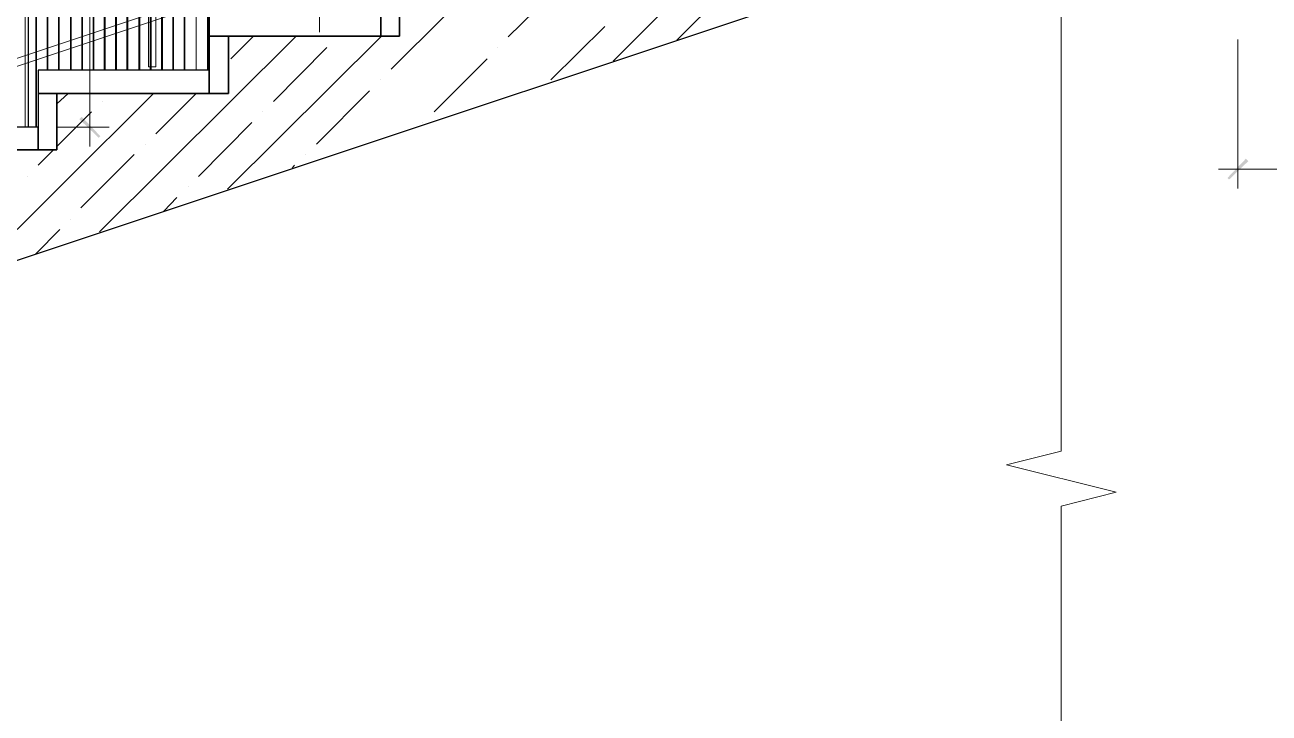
# Model space of a CAD drawing. Header units: millimetres. Extents: x -356862 to 418287, y 0 to 839748.
# Drawn here: x 384577 to 387918, y 769213 to 771062 of the extents above; entities that cross this region are included whole.
import ezdxf

# ---------------------------------------------------------------- set-up
doc = ezdxf.new("R2010")
doc.units = ezdxf.units.MM
doc.layers.add('PDF _Геометрия', color=7, linetype='Continuous', true_color=0xbababa)
doc.layers.add('PDF _Сплошная заливка', color=7, linetype='Continuous', true_color=0xf50000)

msp = doc.modelspace()

# ---------------------------------------------------------------- linework, layer by layer
at = {"layer": 'PDF _Геометрия', "color": 150, "lineweight": 30, "true_color": 0x0080ff}
msp.add_lwpolyline([(387834.3484, 771861.012), (387373.2144, 771861.012), (387373.2144, 771707.3006), (386914.2453, 771707.3006), (386914.2453, 771553.5893), (386453.1113, 771553.5893), (386453.1113, 771399.8779), (385991.9773, 771399.8779), (385991.9773, 771246.1666), (385533.0082, 771246.1666), (385533.0082, 771094.6202), (385071.8742, 771094.6202), (385071.8742, 770940.9089), (384612.9051, 770940.9089), (384612.9051, 770787.1975), (384151.7711, 770787.1975), (384151.7711, 770633.4862), (383690.6371, 770633.4862), (383690.6371, 770479.7748), (383231.668, 770479.7748), (383231.668, 770326.0635), (382924.2453, 770326.0635), (382924.2453, 773701.2181), (387834.3484, 773701.2181)], close=True, dxfattribs=at)
at = {"layer": 'PDF _Геометрия', "lineweight": 5}
msp.add_lwpolyline([(391302.5959, 773198.9501), (378434.1422, 768912.3522), (378434.1422, 768934.0017), (391302.5959, 773220.5996)], close=True, dxfattribs=at)
at = {"layer": 'PDF _Геометрия', "color": 7, "lineweight": 18}
for points in [[(384751.4618, 770735.2388), (384751.4618, 773140.4965)], [(385368.4721, 773140.4965), (385368.4721, 771042.6614)], [(387834.3484, 771023.1769), (387834.3484, 770622.6614)], [(384662.6989, 770787.1975), (384803.4206, 770787.1975)], [(387782.3897, 770674.6202), (388397.235, 770674.6202)]]:
    msp.add_lwpolyline(points, dxfattribs=at)
at = {"layer": 'PDF _Геометрия', "color": 171, "lineweight": 20, "true_color": 0x7f7fff}
msp.add_lwpolyline([(387834.3484, 773088.5377), (387834.3484, 771861.012), (387373.2144, 771861.012), (387373.2144, 771707.3006), (386914.2453, 771707.3006), (386914.2453, 771553.5893), (386453.1113, 771553.5893), (386453.1113, 771399.8779), (385991.9773, 771399.8779), (385991.9773, 771246.1666), (385533.0082, 771246.1666), (385533.0082, 771094.6202), (385071.8742, 771094.6202), (385071.8742, 770940.9089), (384612.9051, 770940.9089), (384612.9051, 770787.1975), (384151.7711, 770787.1975), (384151.7711, 770633.4862), (383690.6371, 770633.4862), (383690.6371, 770479.7748), (383231.668, 770479.7748), (383231.668, 770326.0635), (382924.2453, 770326.0635), (382924.2453, 773088.5377)], close=True, dxfattribs=at)
at = {"layer": 'PDF _Геометрия', "color": 254, "lineweight": 5, "true_color": 0xdcdcdc}
for points in [[(384578.266, 770787.1975), (384578.266, 773088.5377)], [(384606.4103, 770787.1975), (384606.4103, 773088.5377)], [(384636.7196, 770940.9089), (384636.7196, 773088.5377)], [(384667.0288, 770940.9089), (384667.0288, 773088.5377)], [(384701.668, 770940.9089), (384701.668, 773088.5377)], [(384731.9773, 770940.9089), (384731.9773, 773088.5377)], [(384762.2866, 770940.9089), (384762.2866, 773088.5377)], [(384790.4309, 770940.9089), (384790.4309, 773088.5377)], [(384820.7402, 770940.9089), (384820.7402, 773088.5377)], [(384851.0495, 770940.9089), (384851.0495, 773088.5377)], [(384885.6886, 770940.9089), (384885.6886, 773088.5377)], [(384915.9979, 770940.9089), (384915.9979, 773088.5377)], [(384946.3072, 770940.9089), (384946.3072, 773088.5377)], [(384974.4515, 770940.9089), (384974.4515, 773088.5377)], [(385004.7608, 770940.9089), (385004.7608, 773088.5377)], [(385037.235, 770940.9089), (385037.235, 773088.5377)], [(385069.7093, 770940.9089), (385069.7093, 773088.5377)]]:
    msp.add_lwpolyline(points, dxfattribs=at)
at = {"layer": 'PDF _Геометрия', "color": 150, "lineweight": 30, "true_color": 0x0080ff}
msp.add_lwpolyline([(384586.9257, 770787.1975), (384586.9257, 773088.5377)], dxfattribs=at)
at = {"layer": 'PDF _Геометрия', "color": 254, "lineweight": 5, "true_color": 0xdcdcdc}
for points in [[(384608.5752, 773088.5377), (384608.5752, 770787.1975)], [(384638.8845, 773088.5377), (384638.8845, 770940.9089)], [(384669.1938, 773088.5377), (384669.1938, 770940.9089)], [(384699.5031, 773088.5377), (384699.5031, 770940.9089)], [(384729.8123, 773088.5377), (384729.8123, 770940.9089)], [(384760.1216, 773088.5377), (384760.1216, 770940.9089)], [(384792.5959, 773088.5377), (384792.5959, 770940.9089)], [(384822.9051, 773088.5377), (384822.9051, 770940.9089)], [(384853.2144, 773088.5377), (384853.2144, 770940.9089)], [(384883.5237, 773088.5377), (384883.5237, 770940.9089)], [(384913.833, 773088.5377), (384913.833, 770940.9089)], [(384944.1422, 773088.5377), (384944.1422, 770940.9089)], [(384976.6165, 773088.5377), (384976.6165, 770940.9089)], [(385006.9257, 773088.5377), (385006.9257, 770940.9089)], [(385037.235, 773088.5377), (385037.235, 770940.9089)], [(385067.5443, 773088.5377), (385067.5443, 770940.9089)]]:
    msp.add_lwpolyline(points, close=True, dxfattribs=at)
at = {"layer": 'PDF _Геометрия', "color": 7, "lineweight": 30}
for points in [[(379241.668, 768659.0532), (391107.7505, 772614.414)], [(388345.2763, 771951.9398), (387886.3072, 771951.9398), (387886.3072, 771800.3934), (387425.1732, 771800.3934), (387425.1732, 771646.6821), (386964.0391, 771646.6821), (386964.0391, 771492.9707), (386505.0701, 771492.9707), (386505.0701, 771339.2594), (386043.9361, 771339.2594), (386043.9361, 771185.548), (385582.802, 771185.548), (385582.802, 771031.8367), (385123.833, 771031.8367), (385123.833, 770878.1254), (384662.6989, 770878.1254), (384662.6989, 770726.579), (384203.7299, 770726.579)]]:
    msp.add_lwpolyline(points, dxfattribs=at)
at = {"layer": 'PDF _Геометрия', "lineweight": 5}
for points in [[(384928.9876, 771365.2388), (384928.9876, 770949.5687), (384909.5031, 770949.5687), (384909.5031, 771358.7439)], [(385875.0701, 771029.6718), (386020.1216, 771172.5584)], [(386327.5443, 771021.012), (386450.9464, 771144.414)], [(386156.5134, 770964.7233), (386300.81, 771109.0199)], [(385561.1526, 770943.0738), (385704.0391, 771085.9604)], [(385989.8123, 770914.9295), (386134.8639, 771057.8161)], [(384777.4412, 770505.7542), (385305.6886, 771031.8367)], [(385121.668, 770620.4965), (385535.1732, 771031.8367)], [(385130.3278, 770971.2181), (385190.9464, 771031.8367)], [(385416.101, 771029.6718), (385416.101, 771029.6718)], [(385245.0701, 770856.4759), (385387.9567, 771001.5274)], [(385675.8948, 770828.3315), (385818.7814, 770971.2181)], [(385846.9257, 771001.5274), (385846.9257, 771001.5274)], [(385530.8433, 770914.9295), (385530.8433, 770914.9295)], [(384433.2144, 770391.012), (384922.4928, 770878.1254)], [(384662.6989, 770849.981), (384693.0082, 770878.1254)], [(384928.9876, 770769.8779), (385037.235, 770878.1254)], [(385359.8123, 770741.7336), (385502.6989, 770884.6202)], [(384786.101, 770856.4759), (384786.101, 770856.4759)], [(384662.6989, 770735.2388), (384755.7917, 770828.3315)], [(385214.7608, 770828.3315), (385214.7608, 770828.3315)], [(385043.7299, 770655.1357), (385186.6165, 770800.1872)], [(385645.5855, 770800.1872), (385645.5855, 770800.1872)], [(384900.8433, 770741.7336), (384900.8433, 770741.7336)], [(384612.9051, 770685.445), (384654.0391, 770726.579)], [(384727.6474, 770570.7027), (384870.534, 770713.5893)], [(385331.668, 770713.5893), (385331.668, 770713.5893)], [(385294.8639, 770676.7852), (385301.3587, 770685.445)], [(384584.7608, 770655.1357), (384584.7608, 770655.1357)], [(385015.5855, 770626.9913), (385015.5855, 770626.9913)], [(384950.6371, 770562.0429), (384985.2763, 770598.847)], [(384699.5031, 770540.3934), (384699.5031, 770540.3934)], [(384606.4103, 770447.3006), (384671.3587, 770512.2491)]]:
    msp.add_lwpolyline(points, dxfattribs=at)
at = {"layer": 'PDF _Геометрия', "color": 7, "lineweight": 5}
msp.add_lwpolyline([(387360.2247, 771363.0738), (387360.2247, 771274.3109), (387360.2247, 769916.8882), (387213.0082, 769880.0841), (387507.4412, 769806.4759), (387360.2247, 769769.6718), (387360.2247, 768414.414), (387360.2247, 768325.6511)], dxfattribs=at)
at = {"layer": 'PDF _Геометрия', "color": 7, "lineweight": 30}
for points in [[(385533.0082, 771185.548), (385533.0082, 771031.8367), (385582.802, 771031.8367), (385582.802, 771185.548)], [(385533.0082, 771094.6202), (385071.8742, 771094.6202), (385071.8742, 771031.8367), (385533.0082, 771031.8367)], [(385071.8742, 771031.8367), (385071.8742, 770878.1254), (385123.833, 770878.1254), (385123.833, 771031.8367)], [(385071.8742, 770940.9089), (384612.9051, 770940.9089), (384612.9051, 770878.1254), (385071.8742, 770878.1254)], [(384612.9051, 770878.1254), (384612.9051, 770726.579), (384662.6989, 770726.579), (384662.6989, 770878.1254)], [(384612.9051, 770787.1975), (384151.7711, 770787.1975), (384151.7711, 770726.579), (384612.9051, 770726.579)]]:
    msp.add_lwpolyline(points, close=True, dxfattribs=at)
at = {"layer": 'PDF _Сплошная заливка', "color": 7, "transparency": 33554559}
for points in [[(384729.8123, 770815.3419), (384723.3175, 770808.847), (384779.6062, 770763.3831)], [(384723.3175, 770808.847), (384779.6062, 770763.3831), (384775.2763, 770759.0532)], [(387855.9979, 770702.7645), (387810.534, 770646.4759), (387806.2041, 770650.8058)], [(387862.4928, 770696.2697), (387855.9979, 770702.7645), (387810.534, 770646.4759)]]:
    msp.add_solid(points, dxfattribs=at)

doc.saveas('drawing.dxf')
